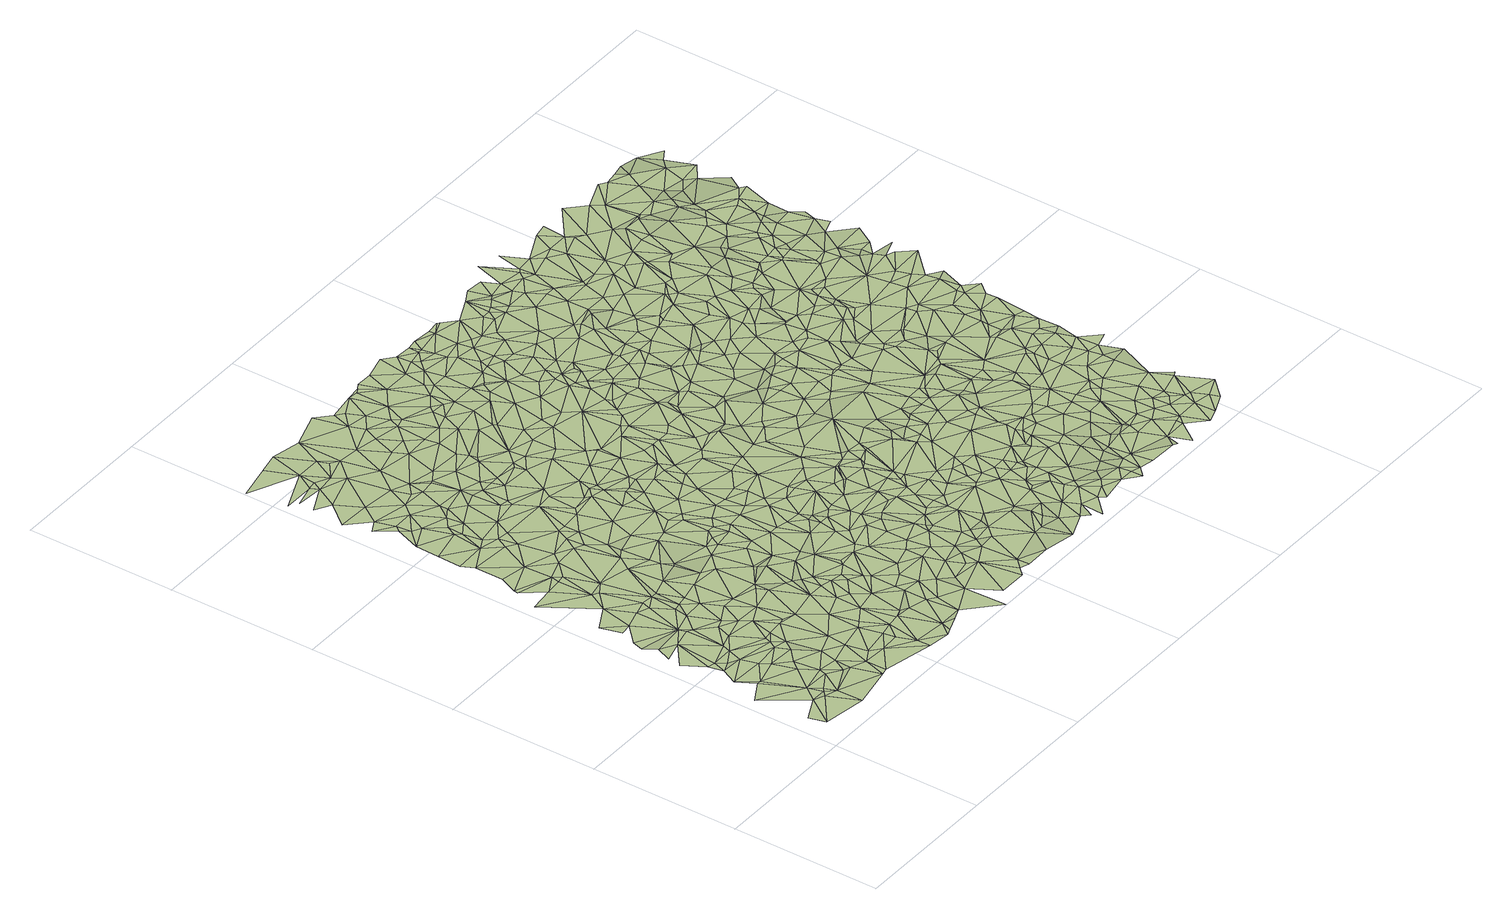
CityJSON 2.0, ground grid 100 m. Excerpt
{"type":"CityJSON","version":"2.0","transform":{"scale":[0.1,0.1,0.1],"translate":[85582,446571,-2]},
"CityObjects":{
"terrain1":{"type":"TINRelief","geometry":[{"type":"CompositeSurface","lod":"2","boundaries":[[[0,1,2]],[[3,0,2]],[[3,2,4]],[[5,6,0]],[[5,7,6]],[[7,8,9]],[[10,0,3]],[[10,5,0]],[[5,8,7]],[[11,3,4]],[[10,3,11]],[[12,9,8]],[[13,5,10]],[[14,15,9]],[[13,10,11]],[[15,16,17]],[[5,18,8]],[[15,19,16]],[[20,21,17]],[[12,14,9]],[[22,5,13]],[[14,19,15]],[[20,17,16]],[[22,13,11]],[[23,20,24]],[[25,12,8]],[[25,8,18]],[[26,11,4]],[[19,27,16]],[[28,18,5]],[[22,28,5]],[[14,27,19]],[[22,11,29]],[[30,31,24]],[[30,32,31]],[[33,20,16]],[[33,16,27]],[[34,25,18]],[[30,24,20]],[[35,29,11]],[[36,37,38]],[[28,34,18]],[[35,11,26]],[[39,14,12]],[[22,29,28]],[[25,39,12]],[[30,37,32]],[[40,27,14]],[[41,20,33]],[[42,25,34]],[[43,28,29]],[[37,44,38]],[[41,30,20]],[[45,33,27]],[[28,46,34]],[[42,39,25]],[[39,40,14]],[[35,43,29]],[[47,41,33]],[[43,46,28]],[[35,26,48]],[[49,37,30]],[[46,42,34]],[[47,30,41]],[[50,45,27]],[[40,50,27]],[[35,48,43]],[[48,26,51]],[[47,33,52]],[[49,44,37]],[[52,33,45]],[[53,39,42]],[[54,55,44]],[[53,40,39]],[[56,30,47]],[[46,53,42]],[[54,57,55]],[[58,49,30]],[[43,48,59]],[[43,59,46]],[[60,50,40]],[[47,52,61]],[[53,60,40]],[[48,51,62]],[[49,63,44]],[[64,65,66]],[[67,30,56]],[[56,47,61]],[[67,58,30]],[[68,52,45]],[[50,69,45]],[[64,66,57]],[[46,70,53]],[[71,59,48]],[[72,54,44]],[[58,63,49]],[[72,44,63]],[[71,48,62]],[[60,69,50]],[[68,45,69]],[[68,61,52]],[[59,70,46]],[[73,57,54]],[[74,75,65]],[[53,76,60]],[[73,64,57]],[[70,76,53]],[[77,62,51]],[[67,56,78]],[[58,79,63]],[[64,74,65]],[[67,79,58]],[[80,56,61]],[[76,69,60]],[[74,81,75]],[[72,63,79]],[[82,54,72]],[[83,73,54]],[[78,56,80]],[[84,61,68]],[[67,78,79]],[[71,85,59]],[[83,54,82]],[[83,64,73]],[[71,62,86]],[[82,72,79]],[[87,88,81]],[[59,85,70]],[[76,89,69]],[[84,80,61]],[[68,69,90]],[[91,88,87]],[[78,92,79]],[[93,78,80]],[[70,94,76]],[[93,92,78]],[[84,68,90]],[[89,90,69]],[[71,86,85]],[[77,95,62]],[[76,94,89]],[[96,64,83]],[[62,95,97]],[[62,97,86]],[[74,98,81]],[[96,74,64]],[[96,83,82]],[[99,100,91]],[[101,80,84]],[[102,82,79]],[[70,85,103]],[[70,103,94]],[[98,87,81]],[[89,94,90]],[[102,79,92]],[[93,104,92]],[[105,93,80]],[[101,84,90]],[[99,91,87]],[[106,100,107]],[[105,80,101]],[[108,95,77]],[[109,97,95]],[[109,86,97]],[[110,107,100]],[[111,106,112]],[[96,113,74]],[[109,85,86]],[[105,104,93]],[[102,92,104]],[[111,112,114]],[[110,100,99]],[[85,115,103]],[[106,107,112]],[[109,115,85]],[[74,116,98]],[[117,96,82]],[[113,116,74]],[[94,118,90]],[[101,90,119]],[[120,82,102]],[[114,121,122]],[[123,99,87]],[[123,87,124]],[[125,87,98]],[[124,87,125]],[[126,109,95]],[[94,103,127]],[[108,128,95]],[[129,103,115]],[[122,121,130]],[[131,112,107]],[[117,82,120]],[[109,129,115]],[[131,114,112]],[[117,113,96]],[[119,90,118]],[[131,107,110]],[[132,110,99]],[[116,125,98]],[[105,133,104]],[[132,99,123]],[[126,95,128]],[[94,127,118]],[[105,101,134]],[[102,104,135]],[[101,119,136]],[[137,123,124]],[[138,109,126]],[[138,129,109]],[[108,139,128]],[[140,130,141]],[[129,142,103]],[[116,143,125]],[[132,123,137]],[[144,110,132]],[[101,136,134]],[[133,145,104]],[[103,142,127]],[[104,145,135]],[[120,102,146]],[[131,110,144]],[[147,121,114]],[[148,124,125]],[[119,118,136]],[[147,114,131]],[[102,135,146]],[[105,134,133]],[[149,116,113]],[[117,150,113]],[[138,126,151]],[[138,151,129]],[[144,132,137]],[[139,152,128]],[[153,154,141]],[[137,124,148]],[[155,117,120]],[[136,118,156]],[[148,125,143]],[[126,128,157]],[[127,156,118]],[[158,159,153]],[[149,143,116]],[[126,157,151]],[[133,160,145]],[[120,146,161]],[[155,150,117]],[[149,113,150]],[[145,160,135]],[[162,142,129]],[[155,120,163]],[[164,130,121]],[[151,165,129]],[[142,166,127]],[[163,120,161]],[[131,144,167]],[[127,168,156]],[[158,169,170]],[[144,137,171]],[[152,172,128]],[[162,129,165]],[[147,131,167]],[[164,141,130]],[[173,153,141]],[[134,136,174]],[[127,175,168]],[[133,176,160]],[[147,177,121]],[[178,157,128]],[[166,175,127]],[[155,179,150]],[[180,136,156]],[[133,134,176]],[[146,135,181]],[[155,163,179]],[[181,135,160]],[[144,171,167]],[[162,182,142]],[[183,137,148]],[[142,182,166]],[[173,158,153]],[[161,146,181]],[[178,128,172]],[[151,157,184]],[[183,171,137]],[[185,174,136]],[[149,150,179]],[[180,156,168]],[[180,185,136]],[[173,141,186]],[[163,161,187]],[[177,164,121]],[[151,184,165]],[[148,143,188]],[[166,189,175]],[[176,134,174]],[[162,165,190]],[[191,147,167]],[[149,188,143]],[[192,177,147]],[[173,186,158]],[[149,179,193]],[[186,141,164]],[[166,182,189]],[[178,184,157]],[[162,190,182]],[[192,147,191]],[[160,176,194]],[[187,161,181]],[[168,175,195]],[[181,160,194]],[[183,148,196]],[[178,172,197]],[[163,198,179]],[[158,199,169]],[[200,167,171]],[[180,168,195]],[[175,189,195]],[[184,201,165]],[[182,202,189]],[[149,193,188]],[[163,187,198]],[[196,148,203]],[[185,204,174]],[[183,200,171]],[[165,205,190]],[[193,179,206]],[[192,207,177]],[[182,190,202]],[[180,204,185]],[[208,158,186]],[[209,176,174]],[[210,165,201]],[[191,167,200]],[[203,148,188]],[[192,191,207]],[[211,197,172]],[[210,205,165]],[[212,183,196]],[[208,199,158]],[[178,197,213]],[[177,214,164]],[[176,215,194]],[[178,213,184]],[[187,181,216]],[[217,186,164]],[[205,202,190]],[[206,179,198]],[[180,195,204]],[[209,174,204]],[[218,189,202]],[[219,211,172]],[[216,181,194]],[[209,215,176]],[[193,206,188]],[[212,200,183]],[[184,213,201]],[[177,207,214]],[[220,208,186]],[[196,203,221]],[[222,207,191]],[[189,223,195]],[[220,186,217]],[[222,191,200]],[[205,218,202]],[[215,224,194]],[[210,201,225]],[[212,196,226]],[[218,223,189]],[[226,196,221]],[[214,217,164]],[[213,225,201]],[[227,213,197]],[[228,207,222]],[[227,197,211]],[[204,195,229]],[[212,226,200]],[[216,194,230]],[[220,217,208]],[[206,231,188]],[[228,222,200]],[[209,204,232]],[[209,232,215]],[[224,230,194]],[[187,216,233]],[[187,233,198]],[[208,234,199]],[[229,195,223]],[[210,235,205]],[[228,236,207]],[[221,203,237]],[[203,188,237]],[[215,238,224]],[[188,231,239]],[[200,226,240]],[[226,221,241]],[[218,242,223]],[[205,235,218]],[[243,210,225]],[[217,234,208]],[[206,198,244]],[[215,232,238]],[[228,200,245]],[[246,216,230]],[[206,244,231]],[[247,214,207]],[[248,227,211]],[[249,204,229]],[[224,238,230]],[[250,216,246]],[[249,232,204]],[[214,251,217]],[[218,235,242]],[[237,188,239]],[[233,216,250]],[[245,200,240]],[[221,237,241]],[[226,252,240]],[[243,235,210]],[[226,241,252]],[[235,223,242]],[[231,253,239]],[[233,254,198]],[[228,245,236]],[[255,225,213]],[[236,247,207]],[[254,244,198]],[[230,238,256]],[[227,255,213]],[[251,234,217]],[[246,230,256]],[[232,257,238]],[[244,253,231]],[[229,223,258]],[[252,259,240]],[[214,260,251]],[[252,241,259]],[[261,262,211]],[[243,225,255]],[[257,256,238]],[[263,227,248]],[[250,246,264]],[[249,257,232]],[[262,248,211]],[[235,265,223]],[[233,250,264]],[[247,260,214]],[[246,256,266]],[[249,229,258]],[[257,266,256]],[[243,267,235]],[[246,266,264]],[[233,268,254]],[[245,240,269]],[[270,239,253]],[[237,239,270]],[[263,255,227]],[[240,259,269]],[[241,237,271]],[[244,272,253]],[[254,273,244]],[[236,245,274]],[[241,275,259]],[[276,223,265]],[[276,258,223]],[[277,263,248]],[[267,265,235]],[[249,278,257]],[[279,262,261]],[[280,267,243]],[[280,243,255]],[[251,281,234]],[[233,264,282]],[[254,268,283]],[[249,258,284]],[[257,278,266]],[[277,248,262]],[[244,273,272]],[[251,260,285]],[[254,283,273]],[[272,270,253]],[[233,286,268]],[[249,284,278]],[[241,271,275]],[[236,287,247]],[[264,266,288]],[[245,269,289]],[[247,290,260]],[[233,282,286]],[[273,291,272]],[[269,259,292]],[[284,258,293]],[[245,289,274]],[[292,259,275]],[[236,274,287]],[[288,266,278]],[[282,264,288]],[[268,286,283]],[[272,291,270]],[[263,294,255]],[[251,285,295]],[[285,260,290]],[[277,296,263]],[[273,283,297]],[[281,298,234]],[[294,280,255]],[[280,299,267]],[[279,300,262]],[[301,276,265]],[[267,302,265]],[[237,270,303]],[[271,237,303]],[[251,295,281]],[[277,262,296]],[[286,297,283]],[[304,293,258]],[[305,258,276]],[[289,269,306]],[[292,275,271]],[[307,278,284]],[[247,308,290]],[[307,284,293]],[[273,309,291]],[[305,304,258]],[[288,278,310]],[[294,299,280]],[[263,311,294]],[[247,287,308]],[[263,296,311]],[[302,301,265]],[[273,297,309]],[[299,312,267]],[[313,262,300]],[[286,314,297]],[[306,269,315]],[[291,316,270]],[[292,271,317]],[[269,292,315]],[[312,302,267]],[[318,293,304]],[[307,310,278]],[[282,319,286]],[[320,276,301]],[[282,288,321]],[[322,313,300]],[[323,296,262]],[[285,290,324]],[[288,310,325]],[[320,305,276]],[[307,293,318]],[[295,285,324]],[[323,262,313]],[[305,326,304]],[[309,297,314]],[[317,271,303]],[[321,288,325]],[[291,309,327]],[[318,304,326]],[[286,319,314]],[[308,324,290]],[[281,328,298]],[[289,329,274]],[[292,317,315]],[[323,311,296]],[[303,270,316]],[[330,299,294]],[[291,327,316]],[[320,326,305]],[[331,289,306]],[[282,321,332]],[[295,333,281]],[[282,332,319]],[[330,294,311]],[[274,329,287]],[[307,334,310]],[[335,325,310]],[[281,336,328]],[[337,301,302]],[[338,308,287]],[[339,320,301]],[[340,312,299]],[[322,341,313]],[[295,324,342]],[[331,306,315]],[[343,326,320]],[[281,333,336]],[[312,344,302]],[[345,307,318]],[[323,346,311]],[[347,321,325]],[[334,335,310]],[[295,342,333]],[[338,324,308]],[[339,301,337]],[[330,340,299]],[[323,313,348]],[[317,303,349]],[[345,334,307]],[[347,325,335]],[[330,311,350]],[[351,309,314]],[[317,352,315]],[[331,329,289]],[[346,350,311]],[[340,344,312]],[[353,318,326]],[[329,338,287]],[[339,343,320]],[[337,302,344]],[[309,354,327]],[[332,355,319]],[[351,314,319]],[[356,332,321]],[[303,316,357]],[[342,324,358]],[[327,354,316]],[[323,348,346]],[[338,358,324]],[[353,326,343]],[[317,349,352]],[[328,336,359]],[[353,345,318]],[[330,360,340]],[[349,303,357]],[[339,361,343]],[[356,355,332]],[[362,360,330]],[[362,330,350]],[[363,337,344]],[[351,319,355]],[[340,363,344]],[[333,359,336]],[[351,354,309]],[[364,313,341]],[[365,333,342]],[[364,348,313]],[[346,366,350]],[[367,321,347]],[[345,368,334]],[[357,316,369]],[[316,354,369]],[[365,342,358]],[[331,315,370]],[[356,321,367]],[[371,335,334]],[[372,315,352]],[[353,343,361]],[[346,348,373]],[[329,374,338]],[[360,375,340]],[[338,376,358]],[[347,335,371]],[[346,373,366]],[[362,375,360]],[[356,377,355]],[[340,375,363]],[[378,361,339]],[[379,370,315]],[[365,359,333]],[[379,315,372]],[[377,351,355]],[[380,337,363]],[[381,368,345]],[[381,345,353]],[[368,371,334]],[[382,339,337]],[[338,374,376]],[[362,350,383]],[[357,369,384]],[[354,384,369]],[[353,361,378]],[[365,358,385]],[[350,366,383]],[[331,386,329]],[[364,373,348]],[[367,347,371]],[[387,349,357]],[[352,349,387]],[[388,354,351]],[[376,385,358]],[[373,389,366]],[[390,377,356]],[[362,383,375]],[[329,386,374]],[[375,391,363]],[[378,339,382]],[[365,392,359]],[[393,364,341]],[[331,370,386]],[[390,356,367]],[[380,382,337]],[[372,352,387]],[[383,366,389]],[[377,394,351]],[[395,368,381]],[[380,363,391]],[[395,381,353]],[[396,384,354]],[[374,397,376]],[[398,359,392]],[[399,353,378]],[[375,400,391]],[[401,389,373]],[[388,396,354]],[[394,388,351]],[[365,402,392]],[[375,403,400]],[[367,371,404]],[[376,397,385]],[[395,353,399]],[[365,385,405]],[[383,403,375]],[[390,367,404]],[[406,373,364]],[[393,407,364]],[[408,371,368]],[[409,357,384]],[[390,410,377]],[[374,386,411]],[[374,411,397]],[[379,412,370]],[[401,383,389]],[[402,398,392]],[[378,382,413]],[[395,408,368]],[[372,387,414]],[[380,391,382]],[[365,405,402]],[[379,372,415]],[[399,378,416]],[[377,417,394]],[[406,401,373]],[[403,418,400]],[[400,419,391]],[[405,385,397]],[[410,417,377]],[[420,404,371]],[[378,413,421]],[[370,412,386]],[[394,396,388]],[[409,387,357]],[[402,422,398]],[[423,364,407]],[[416,378,421]],[[400,418,419]],[[420,390,404]],[[424,384,396]],[[405,397,411]],[[372,414,415]],[[393,425,407]],[[382,391,426]],[[420,410,390]],[[423,406,364]],[[427,418,403]],[[395,399,428]],[[417,396,394]],[[386,412,411]],[[426,391,419]],[[379,415,412]],[[402,429,422]],[[430,414,387]],[[413,382,431]],[[427,419,418]],[[432,407,425]],[[423,407,432]],[[420,371,433]],[[409,384,424]],[[399,416,428]],[[408,433,371]],[[402,405,434]],[[395,428,408]],[[435,401,406]],[[401,436,383]],[[436,403,383]],[[437,405,411]],[[417,438,396]],[[431,382,426]],[[393,439,425]],[[416,421,440]],[[413,441,421]],[[410,442,417]],[[424,396,438]],[[409,430,387]],[[423,435,406]],[[436,427,403]],[[434,405,437]],[[412,443,411]],[[402,444,429]],[[427,445,419]],[[413,431,441]],[[417,446,438]],[[402,434,444]],[[445,426,419]],[[435,436,401]],[[428,416,440]],[[442,446,417]],[[437,411,443]],[[447,410,420]],[[448,431,426]],[[449,432,425]],[[423,432,449]],[[428,433,408]],[[450,415,414]],[[450,414,430]],[[440,421,441]],[[410,451,442]],[[415,452,412]],[[423,449,435]],[[453,420,433]],[[454,448,426]],[[424,438,455]],[[412,452,443]],[[456,445,427]],[[457,438,446]],[[458,431,448]],[[454,426,445]],[[442,457,446]],[[436,456,427]],[[409,424,455]],[[425,439,459]],[[447,451,410]],[[447,420,453]],[[458,441,431]],[[428,440,460]],[[434,437,461]],[[428,460,433]],[[449,425,459]],[[458,448,454]],[[437,443,462]],[[434,461,444]],[[444,463,429]],[[464,440,441]],[[465,443,452]],[[449,466,435]],[[458,467,441]],[[468,469,439]],[[453,433,470]],[[471,452,415]],[[464,460,440]],[[437,462,461]],[[409,455,472]],[[464,441,467]],[[473,433,460]],[[465,474,443]],[[450,471,415]],[[459,439,469]],[[435,475,436]],[[436,476,456]],[[470,433,477]],[[478,454,445]],[[456,478,445]],[[479,430,409]],[[451,480,442]],[[442,480,457]],[[473,477,433]],[[449,459,466]],[[471,465,452]],[[455,438,481]],[[457,481,438]],[[435,466,475]],[[479,450,430]],[[444,461,482]],[[476,483,456]],[[484,409,472]],[[485,462,443]],[[486,467,458]],[[485,443,474]],[[487,460,464]],[[447,488,451]],[[444,489,463]],[[447,453,490]],[[487,473,460]],[[471,474,465]],[[491,453,470]],[[436,475,476]],[[486,464,467]],[[456,492,478]],[[493,494,469]],[[444,482,489]],[[483,492,456]],[[472,455,481]],[[488,480,451]],[[495,482,461]],[[484,496,409]],[[497,471,450]],[[487,464,486]],[[498,461,462]],[[491,490,453]],[[458,454,499]],[[500,486,458]],[[476,501,483]],[[471,485,474]],[[484,472,502]],[[459,469,503]],[[504,470,477]],[[447,490,488]],[[466,459,505]],[[480,481,457]],[[476,475,501]],[[479,409,496]],[[506,507,466]],[[466,507,475]],[[478,499,454]],[[498,495,461]],[[508,502,472]],[[497,450,509]],[[510,462,485]],[[504,491,470]],[[506,466,505]],[[469,494,503]],[[509,450,479]],[[483,511,492]],[[512,489,482]],[[495,512,482]],[[513,487,486]],[[514,505,459]],[[483,501,511]],[[500,458,515]],[[514,459,503]],[[497,516,471]],[[471,517,485]],[[508,472,481]],[[478,492,518]],[[510,498,462]],[[473,519,477]],[[513,486,500]],[[506,505,507]],[[475,520,501]],[[488,521,480]],[[522,490,491]],[[523,475,507]],[[524,484,502]],[[487,519,473]],[[480,525,481]],[[480,526,525]],[[527,512,495]],[[528,489,512]],[[498,527,495]],[[494,529,530]],[[511,518,492]],[[521,526,480]],[[516,531,471]],[[523,520,475]],[[532,485,517]],[[533,479,496]],[[534,488,490]],[[471,531,517]],[[524,496,484]],[[515,458,499]],[[503,494,530]],[[510,485,532]],[[524,502,508]],[[535,516,497]],[[504,477,519]],[[505,536,507]],[[513,500,515]],[[501,537,511]],[[535,497,509]],[[513,519,487]],[[514,503,538]],[[527,539,512]],[[528,512,539]],[[533,496,540]],[[478,518,541]],[[520,537,501]],[[542,479,533]],[[542,509,479]],[[514,536,505]],[[523,507,543]],[[508,481,544]],[[522,491,545]],[[545,491,504]],[[534,521,488]],[[514,538,536]],[[546,490,522]],[[481,525,547]],[[524,540,496]],[[526,547,525]],[[478,541,499]],[[537,518,511]],[[536,548,507]],[[507,548,543]],[[549,528,539]],[[523,550,520]],[[532,517,551]],[[542,535,509]],[[529,552,530]],[[538,503,553]],[[503,530,553]],[[524,508,544]],[[554,527,498]],[[555,526,521]],[[551,517,531]],[[510,554,498]],[[544,481,547]],[[556,533,540]],[[510,532,557]],[[520,550,537]],[[542,533,556]],[[523,543,558]],[[513,515,559]],[[523,558,550]],[[535,560,516]],[[560,531,516]],[[546,534,490]],[[524,561,540]],[[527,562,539]],[[555,547,526]],[[538,563,536]],[[557,532,551]],[[513,559,519]],[[546,522,545]],[[564,543,548]],[[515,499,565]],[[545,504,566]],[[553,530,552]],[[558,543,564]],[[562,549,539]],[[510,557,554]],[[542,567,535]],[[536,563,548]],[[568,521,534]],[[524,544,569]],[[570,542,556]],[[538,553,571]],[[566,504,519]],[[572,551,531]],[[515,565,573]],[[568,555,521]],[[540,561,574]],[[524,569,561]],[[556,540,574]],[[554,562,527]],[[544,547,569]],[[559,515,573]],[[538,571,563]],[[499,575,565]],[[570,576,542]],[[560,572,531]],[[541,575,499]],[[567,560,535]],[[537,550,577]],[[537,578,518]],[[558,577,550]],[[542,576,567]],[[570,556,576]],[[558,564,577]],[[541,518,578]],[[579,549,562]],[[580,573,565]],[[581,547,555]],[[582,554,557]],[[556,574,576]],[[583,553,552]],[[564,548,584]],[[580,565,575]],[[585,557,551]],[[559,573,586]],[[559,586,519]],[[568,581,555]],[[585,551,572]],[[583,571,553]],[[548,563,584]],[[587,561,569]],[[546,545,588]],[[545,566,588]],[[589,568,534]],[[587,574,561]],[[546,589,534]],[[541,590,575]],[[591,592,552]],[[593,569,547]],[[586,573,580]],[[594,582,557]],[[560,595,572]],[[596,563,571]],[[537,577,578]],[[583,552,592]],[[564,597,577]],[[567,595,560]],[[566,519,598]],[[593,547,581]],[[594,557,585]],[[580,575,590]],[[564,584,597]],[[599,579,562]],[[554,600,562]],[[601,576,574]],[[596,571,583]],[[595,585,572]],[[582,600,554]],[[602,581,568]],[[591,603,592]],[[586,580,604]],[[541,605,590]],[[606,587,569]],[[546,588,607]],[[541,578,605]],[[583,592,603]],[[546,608,589]],[[602,568,589]],[[566,598,588]],[[609,567,576]],[[599,562,610]],[[587,611,574]],[[606,569,593]],[[597,612,577]],[[580,590,604]],[[546,607,608]],[[563,613,584]],[[596,614,563]],[[519,586,615]],[[594,600,582]],[[567,616,595]],[[594,585,617]],[[601,574,611]],[[600,610,562]],[[596,583,618]],[[583,603,618]],[[614,613,563]],[[586,604,619]],[[620,593,581]],[[612,621,577]],[[604,590,622]],[[598,519,615]],[[597,623,612]],[[601,609,576]],[[584,623,597]],[[606,593,624]],[[577,625,578]],[[609,616,567]],[[595,626,585]],[[627,581,602]],[[596,618,628]],[[629,607,588]],[[620,581,627]],[[617,585,626]],[[588,598,630]],[[619,604,622]],[[620,624,593]],[[631,618,603]],[[594,617,632]],[[633,587,606]],[[613,623,584]],[[596,628,614]],[[608,607,629]],[[633,611,587]],[[586,619,615]],[[608,634,589]],[[605,635,590]],[[631,603,636]],[[594,637,600]],[[622,590,635]],[[577,621,625]],[[638,606,624]],[[623,639,612]],[[595,616,626]],[[639,621,612]],[[605,578,640]],[[602,589,641]],[[642,601,611]],[[594,632,637]],[[643,628,618]],[[629,588,644]],[[643,618,631]],[[644,588,630]],[[608,629,634]],[[638,633,606]],[[578,625,645]],[[627,602,646]],[[619,622,647]],[[614,648,613]],[[648,623,613]],[[598,615,630]],[[578,645,640]],[[642,611,633]],[[589,634,641]],[[622,635,647]],[[620,649,624]],[[650,614,628]],[[602,641,646]],[[605,651,635]],[[652,617,626]],[[652,632,617]],[[638,624,649]],[[601,653,609]],[[623,654,639]],[[643,650,628]],[[605,640,651]],[[650,648,614]],[[620,627,649]],[[655,631,636]],[[642,653,601]],[[648,654,623]],[[619,656,615]],[[657,626,616]],[[619,647,656]],[[609,657,616]],[[639,658,621]],[[637,659,600]],[[658,625,621]],[[632,660,637]],[[627,646,661]],[[662,643,631]],[[638,663,633]],[[658,645,625]],[[629,664,634]],[[630,615,665]],[[666,647,635]],[[642,633,663]],[[667,640,645]],[[629,644,664]],[[644,630,668]],[[654,658,639]],[[652,660,632]],[[643,669,650]],[[627,670,649]],[[641,634,671]],[[627,661,670]],[[656,647,666]],[[638,649,663]],[[637,660,659]],[[667,651,640]],[[658,667,645]],[[615,656,665]],[[641,672,646]],[[653,673,609]],[[673,657,609]],[[630,665,668]],[[674,635,651]],[[662,669,643]],[[650,675,648]],[[664,671,634]],[[676,653,642]],[[646,672,661]],[[652,677,660]],[[662,631,678]],[[666,635,674]],[[652,626,679]],[[655,680,631]],[[681,654,648]],[[657,679,626]],[[642,663,682]],[[677,659,660]],[[644,668,664]],[[676,642,682]],[[683,658,654]],[[684,656,666]],[[678,631,680]],[[667,674,651]],[[669,675,650]],[[684,665,656]],[[685,677,652]],[[649,670,686]],[[675,681,648]],[[641,671,687]],[[677,688,659]],[[681,683,654]],[[664,689,671]],[[670,661,690]],[[641,687,672]],[[664,668,691]],[[668,665,692]],[[693,684,666]],[[658,694,667]],[[685,652,679]],[[685,688,677]],[[663,649,695]],[[653,696,673]],[[655,697,680]],[[662,698,669]],[[676,696,653]],[[699,666,674]],[[693,666,699]],[[686,670,690]],[[683,694,658]],[[673,700,657]],[[668,692,691]],[[682,663,695]],[[667,701,674]],[[669,698,675]],[[687,671,689]],[[702,659,688]],[[661,672,703]],[[662,678,704]],[[692,665,705]],[[706,659,702]],[[676,682,707]],[[662,704,698]],[[708,665,684]],[[681,709,683]],[[710,649,686]],[[690,661,703]],[[664,691,711]],[[699,674,712]],[[664,711,689]],[[713,691,692]],[[657,714,679]],[[709,694,683]],[[673,696,700]],[[715,688,685]],[[701,712,674]],[[693,708,684]],[[675,716,681]],[[705,665,708]],[[717,685,679]],[[713,692,705]],[[695,649,710]],[[682,695,707]],[[698,716,675]],[[676,718,696]],[[704,719,698]],[[657,700,714]],[[715,702,688]],[[720,701,667]],[[678,680,721]],[[687,689,711]],[[676,707,722]],[[710,686,690]],[[723,693,699]],[[713,711,691]],[[694,720,667]],[[687,724,672]],[[678,721,704]],[[676,722,718]],[[725,726,680]],[[717,715,685]],[[727,706,702]],[[672,724,703]],[[681,728,709]],[[699,712,729]],[[713,705,730]],[[716,728,681]],[[704,731,719]],[[729,712,701]],[[723,708,693]],[[696,718,700]],[[717,679,732]],[[679,714,732]],[[698,719,733]],[[715,734,702]],[[707,695,735]],[[723,699,729]],[[687,711,736]],[[680,737,721]],[[727,702,734]],[[698,733,716]],[[695,710,738]],[[704,721,731]],[[680,726,737]],[[709,739,694]],[[735,695,738]],[[687,736,724]],[[722,707,735]],[[690,703,740]],[[741,729,701]],[[742,711,713]],[[719,731,733]],[[709,728,739]],[[742,713,730]],[[716,733,728]],[[743,705,708]],[[744,714,700]],[[718,744,700]],[[710,690,740]],[[745,701,720]],[[743,730,705]],[[741,701,745]],[[694,739,720]],[[717,746,715]],[[717,732,747]],[[748,703,724]],[[732,714,747]],[[749,708,723]],[[750,736,711]],[[715,746,734]],[[722,751,718]],[[721,737,752]],[[753,731,721]],[[741,754,729]],[[749,723,729]],[[752,737,726]],[[728,733,755]],[[756,738,710]],[[717,747,746]],[[742,750,711]],[[728,755,739]],[[735,738,756]],[[749,729,754]],[[753,721,752]],[[740,703,748]],[[757,752,726]],[[745,720,758]],[[758,720,739]],[[759,733,731]],[[749,760,708]],[[722,735,761]],[[718,751,744]],[[742,730,762]],[[736,763,724]],[[747,714,764]],[[741,765,754]],[[744,764,714]],[[748,724,766]],[[753,759,731]],[[767,762,730]],[[743,767,730]],[[710,740,768]],[[756,710,768]],[[746,769,734]],[[770,743,708]],[[749,754,765]],[[771,736,750]],[[755,733,772]],[[741,745,773]],[[734,769,774]],[[763,766,724]],[[745,758,773]],[[760,775,708]],[[776,753,752]],[[741,773,765]],[[722,761,751]],[[747,777,746]],[[742,771,750]],[[758,739,778]],[[770,708,775]],[[771,763,736]],[[759,779,733]],[[755,780,739]],[[757,781,752]],[[735,756,761]],[[779,772,733]],[[782,762,767]],[[747,764,783]],[[784,759,753]],[[747,783,777]],[[777,769,746]],[[773,758,778]],[[785,767,743]],[[776,784,753]],[[749,765,786]],[[755,772,780]],[[776,752,781]],[[749,786,760]],[[774,769,787]],[[788,748,766]],[[785,743,770]],[[788,740,748]],[[789,768,740]],[[757,790,781]],[[777,787,769]],[[756,768,789]],[[763,791,766]],[[786,765,773]],[[744,751,792]],[[742,762,793]],[[744,792,764]],[[779,780,772]],[[794,782,767]],[[760,795,775]],[[794,767,785]],[[742,793,771]],[[759,796,779]],[[776,797,784]],[[751,761,798]],[[799,766,791]],[[784,796,759]],[[756,800,761]],[[785,770,801]],[[782,793,762]],[[739,802,778]],[[803,763,771]],[[783,764,804]],[[756,805,800]],[[770,775,801]],[[788,766,799]],[[780,802,739]],[[756,789,805]],[[777,806,787]],[[776,781,807]],[[803,791,763]],[[760,808,795]],[[809,789,740]],[[786,808,760]],[[776,807,797]],[[809,740,788]],[[779,810,780]],[[751,798,792]],[[777,783,811]],[[797,812,784]],[[773,778,813]],[[796,810,779]],[[795,808,775]],[[781,790,814]],[[784,812,796]],[[786,773,813]],[[815,787,806]],[[764,792,804]],[[816,803,771]],[[785,801,817]],[[794,818,782]],[[798,761,819]],[[819,761,800]],[[799,791,820]],[[801,775,821]],[[797,807,812]],[[794,785,817]],[[803,820,791]],[[777,811,806]],[[805,789,809]],[[816,771,793]],[[781,822,807]],[[819,800,805]],[[782,818,793]],[[808,821,775]],[[814,790,823]],[[781,814,822]],[[810,824,780]],[[783,804,825]],[[826,778,802]],[[786,827,808]],[[824,802,780]],[[828,788,799]],[[829,778,826]],[[829,813,778]],[[830,801,821]],[[809,788,831]],[[811,783,825]],[[817,801,830]],[[798,832,792]],[[812,833,796]],[[796,833,810]],[[834,819,805]],[[786,813,835]],[[812,807,836]],[[828,799,820]],[[816,837,803]],[[808,827,821]],[[804,792,838]],[[807,822,836]],[[798,819,839]],[[786,840,827]],[[828,831,788]],[[841,805,809]],[[811,842,806]],[[786,835,843]],[[810,844,824]],[[816,793,845]],[[814,846,822]],[[798,839,832]],[[803,847,820]],[[786,843,840]],[[812,836,833]],[[804,838,825]],[[841,834,805]],[[818,848,793]],[[829,835,813]],[[814,823,846]],[[794,849,818]],[[838,792,832]],[[794,817,850]],[[810,833,844]],[[841,809,831]],[[816,845,837]],[[811,825,842]],[[824,851,802]],[[826,802,852]],[[853,828,820]],[[834,839,819]],[[829,826,854]],[[837,847,803]],[[836,822,846]],[[830,821,855]],[[793,848,845]],[[856,831,828]],[[817,830,850]],[[806,842,857]],[[829,854,835]],[[818,858,848]],[[859,821,827]],[[853,820,847]],[[824,844,860]],[[836,861,833]],[[854,826,852]],[[856,828,853]],[[818,849,858]],[[802,851,852]],[[862,831,856]],[[824,860,851]],[[794,850,849]],[[834,863,839]],[[845,864,837]],[[841,831,865]],[[840,866,827]],[[865,831,862]],[[841,867,834]],[[845,848,868]],[[869,838,832]],[[834,867,863]],[[868,848,858]],[[825,870,842]],[[843,835,871]],[[862,856,853]],[[872,825,838]],[[854,873,835]],[[837,864,847]],[[874,840,843]],[[830,855,850]],[[839,869,832]],[[845,868,864]],[[859,855,821]],[[868,858,849]],[[833,875,844]],[[871,835,873]],[[870,857,842]],[[839,863,869]],[[876,840,874]],[[866,877,827]],[[874,843,871]],[[844,875,860]],[[878,841,865]],[[860,879,851]],[[876,866,840]],[[872,870,825]],[[859,827,877]],[[862,853,880]],[[864,881,847]],[[878,867,841]],[[854,852,882]],[[868,883,864]],[[853,847,880]],[[884,852,851]],[[885,863,867]],[[872,838,886]],[[864,883,881]],[[854,882,873]],[[865,862,887]],[[860,875,879]],[[885,869,863]],[[884,851,879]],[[850,855,888]],[[889,857,870]],[[890,838,869]],[[882,852,884]],[[871,873,891]],[[887,862,880]],[[888,855,859]],[[847,881,892]],[[878,865,893]],[[872,886,870]],[[873,882,891]],[[876,874,894]],[[874,871,894]],[[890,886,838]],[[876,895,866]],[[883,892,881]],[[868,849,896]],[[878,897,867]],[[893,865,887]],[[898,849,850]],[[885,899,869]],[[866,895,877]],[[885,867,897]],[[884,879,900]],[[859,877,901]],[[888,859,901]],[[868,896,883]],[[871,891,902]],[[903,882,884]],[[880,847,904]],[[903,891,882]],[[898,850,888]],[[876,894,895]],[[887,880,905]],[[878,893,897]],[[901,877,895]],[[871,902,894]],[[906,847,892]],[[907,869,899]],[[893,887,905]],[[902,891,903]],[[886,908,870]],[[898,909,849]],[[885,910,899]],[[883,896,892]],[[890,869,907]],[[905,880,904]],[[885,897,910]],[[849,909,896]],[[888,901,911]],[[904,847,906]],[[893,905,912]],[[913,897,893]],[[914,894,902]],[[901,895,915]],[[907,899,910]],[[894,916,895]],[[913,893,912]],[[905,904,917]],[[912,905,917]],[[898,888,918]],[[890,919,886]],[[914,916,894]],[[901,915,911]],[[888,911,918]],[[917,904,920]],[[915,895,921]],[[913,922,897]],[[897,923,910]],[[916,921,895]],[[886,919,908]],[[896,924,892]],[[907,910,925]],[[906,892,924]],[[890,907,926]],[[927,920,904]],[[927,904,906]],[[898,928,909]],[[913,912,922]],[[929,917,920]],[[896,909,930]],[[912,917,931]],[[932,911,915]],[[933,920,927]],[[910,923,925]],[[897,922,934]],[[926,907,925]],[[928,930,909]],[[929,920,933]],[[897,934,923]],[[898,935,928]],[[898,918,935]],[[927,906,936]],[[929,931,917]],[[890,926,937]],[[912,931,922]],[[918,911,932]],[[890,937,919]],[[915,921,938]],[[932,915,938]],[[936,906,924]],[[933,927,936]],[[896,939,924]],[[940,929,933]],[[926,925,941]],[[896,930,942]],[[925,923,943]],[[941,925,943]],[[896,944,939]],[[918,932,945]],[[926,941,937]],[[940,946,929]],[[946,931,929]],[[918,945,935]],[[947,922,931]],[[896,942,944]],[[948,934,922]],[[936,924,949]],[[934,950,923]],[[947,948,922]],[[949,924,939]],[[940,933,951]],[[933,936,951]],[[947,931,946]],[[943,923,952]],[[928,953,930]],[[935,953,928]],[[941,943,954]],[[948,950,934]],[[941,954,937]],[[940,951,946]],[[942,930,955]],[[949,939,956]],[[950,952,923]],[[944,956,939]],[[937,957,919]],[[936,949,958]],[[947,946,959]],[[947,959,948]],[[943,952,954]],[[930,953,955]],[[948,960,950]],[[936,958,951]],[[949,956,961]],[[946,951,962]],[[944,961,956]],[[960,952,950]],[[959,946,962]],[[942,963,944]],[[937,954,964]],[[959,965,948]],[[948,966,960]],[[937,967,957]],[[960,968,952]],[[954,952,969]],[[968,969,952]],[[958,949,970]],[[949,961,970]],[[937,964,967]],[[959,962,971]],[[948,965,966]],[[972,962,951]],[[972,951,958]],[[959,971,965]],[[973,954,969]],[[960,974,968]],[[973,964,954]],[[971,962,975]],[[976,969,968]],[[966,974,960]],[[972,958,977]],[[972,975,962]],[[973,969,976]],[[978,965,971]],[[966,965,974]],[[978,971,975]],[[964,979,967]],[[978,974,965]],[[972,980,975]],[[981,967,979]],[[974,982,968]],[[976,968,983]],[[973,976,984]],[[973,985,964]],[[982,983,968]],[[981,979,986]],[[978,987,974]],[[964,985,979]],[[976,983,984]],[[973,984,985]],[[974,987,982]],[[986,979,988]],[[982,989,983]],[[985,988,979]],[[984,983,990]],[[984,990,985]],[[991,988,985]],[[991,985,990]],[[991,992,988]]]}]}
},
"vertices":[
[279,360,15],[117,280,17],[148,170,19],[350,330,13],[442,130,14],[352,460,15],[75,630,17],[219,710,18],[244,710,17],[154,830,18],[383,360,14],[435,300,14],[383,820,19],[405,380,13],[348,930,19],[208,940,17],[238,1030,16],[186,1040,17],[470,610,15],[277,970,16],[261,1310,17],[101,1180,18],[523,450,16],[117,1270,17],[160,1370,14],[420,760,17],[718,180,16],[383,1030,16],[538,500,15],[617,390,14],[379,1390,16],[117,1460,8],[122,1520,19],[405,1090,15],[515,670,17],[660,370,16],[165,1630,18],[242,1640,18],[126,1770,18],[561,840,16],[592,890,18],[394,1340,17],[599,750,19],[666,480,16],[291,1860,19],[502,1120,15],[692,600,17],[426,1320,18],[764,330,14],[373,1680,18],[606,930,18],[762,190,17],[537,1220,17],[647,820,16],[362,1990,19],[77,2190,17],[518,1430,17],[241,2210,19],[454,1650,18],[818,520,17],[662,940,18],[596,1240,17],[923,320,16],[472,1710,18],[367,2280,18],[135,2380,17],[128,2350,18],[536,1520,14],[654,1160,15],[696,1090,18],[833,650,17],[851,380,16],[408,1970,17],[352,2220,19],[359,2470,18],[188,2500,17],[769,950,18],[1103,120,15],[584,1530,15],[550,1700,19],[661,1440,17],[190,2690,16],[484,2020,18],[407,2230,19],[725,1310,17],[1002,560,18],[1040,410,14],[356,2780,18],[148,2770,18],[813,960,17],[822,1150,17],[154,2930,17],[593,1700,17],[652,1540,17],[895,930,16],[1100,210,16],[507,2330,18],[1052,330,17],[453,2670,17],[381,2980,18],[157,3090,18],[807,1310,18],[690,1970,19],[1008,770,16],[718,1740,15],[790,1570,18],[223,3260,16],[260,3200,16],[1247,100,17],[1136,430,14],[324,3170,15],[128,3380,18],[250,3300,15],[563,2400,17],[214,3430,14],[1049,590,19],[519,2630,18],[670,2340,19],[996,1190,20],[967,1260,17],[757,2070,16],[296,3550,17],[81,3560,16],[409,2940,18],[433,2820,17],[494,2750,15],[1228,440,16],[1099,970,18],[1321,190,14],[1165,660,17],[207,3720,18],[387,3300,16],[414,3050,18],[904,1610,16],[988,1560,18],[845,1850,17],[999,1290,16],[500,3000,16],[1219,440,15],[1298,120,16],[103,3780,17],[289,3870,15],[1166,830,17],[571,2740,18],[487,3110,17],[882,1780,8],[835,1920,18],[454,3380,16],[626,2850,18],[761,2510,18],[725,2430,17],[1277,460,16],[1399,160,17],[262,3920,15],[107,3880,17],[732,2310,20],[1108,1150,19],[1328,430,19],[331,4040,16],[49,3920,17],[899,1790,8],[820,2110,16],[1239,790,16],[813,2200,20],[464,3800,17],[1317,690,16],[1207,970,18],[559,3210,17],[1145,1130,19],[249,4240,16],[8,4190,16],[565,3160,15],[1475,190,17],[320,3930,16],[1135,1400,16],[1194,1100,16],[1082,1660,17],[516,3530,16],[1455,400,16],[818,2410,18],[1179,1340,18],[1019,1990,18],[1282,950,18],[660,3080,17],[1452,550,16],[1143,1380,15],[415,3880,18],[969,2150,16],[887,2740,18],[1251,1060,17],[1348,880,17],[611,3370,18],[552,3410,18],[816,2510,18],[1133,1730,18],[1315,1230,19],[764,2930,18],[1505,360,16],[1013,2310,19],[388,4270,16],[751,3200,19],[1453,620,15],[1367,940,17],[812,2880,18],[1282,1370,18],[1432,830,16],[953,2520,18],[631,3480,16],[497,4040,16],[1252,1530,17],[1455,790,16],[1668,280,17],[756,3120,15],[1573,540,16],[638,3690,17],[1187,1690,17],[1101,2010,17],[577,3930,19],[1449,990,17],[1683,0,16],[523,3970,18],[827,2920,18],[712,3380,18],[1434,1180,16],[1220,1750,18],[1561,670,14],[828,3100,16],[1649,470,18],[732,3390,17],[1406,1260,20],[1263,1810,16],[994,2560,17],[1329,1550,18],[1240,2170,18],[585,4230,17],[1585,1010,17],[810,3440,17],[1043,2820,18],[1330,1710,18],[999,2750,18],[885,3160,17],[938,3020,18],[1472,1020,18],[1640,740,17],[1143,2550,18],[884,3330,18],[1268,1990,17],[866,3650,17],[1727,390,14],[1461,1510,15],[1214,2060,16],[724,3920,17],[915,3100,17],[1109,2580,17],[1170,2350,20],[1783,660,16],[1310,1810,17],[1389,1740,18],[1588,1320,19],[974,3100,17],[820,3740,18],[1785,90,17],[1926,370,17],[1822,530,17],[1309,2030,18],[1650,1050,18],[1383,1870,14],[1681,970,16],[1265,2330,17],[1040,3280,18],[1226,2700,18],[1134,3010,17],[1199,2610,17],[1234,2530,19],[1028,3430,17],[1113,3080,17],[1686,1210,18],[1871,420,15],[1495,1750,19],[1971,90,16],[1780,780,16],[880,4090,18],[1414,2130,17],[1297,2420,19],[1520,1510,17],[874,3890,17],[1352,2330,16],[1052,3570,17],[1491,1920,15],[1058,3360,16],[949,3750,17],[1251,2590,18],[1143,3110,18],[1600,1490,18],[1883,680,16],[916,3990,17],[1941,500,14],[1333,2420,21],[827,4310,15],[1858,830,17],[2018,140,16],[1739,1150,18],[1842,1100,17],[1306,2950,18],[1684,1400,22],[1708,1330,17],[1066,3310,18],[1667,1670,17],[1035,3660,16],[1423,2490,18],[1582,1780,19],[1975,570,17],[1859,970,16],[2077,200,15],[1425,2440,18],[1226,3200,17],[1384,2740,17],[1238,3090,18],[1700,1480,19],[1493,2360,17],[1778,1330,16],[1563,2100,15],[2085,120,14],[2059,440,17],[1048,3860,18],[1570,1910,18],[1733,1410,20],[1422,2610,19],[920,4220,16],[1230,3560,18],[2008,780,14],[1291,3460,19],[1552,2200,16],[1024,4070,16],[1707,1730,18],[1708,1850,19],[976,4180,17],[1912,1190,17],[1178,3660,15],[1899,1260,17],[2016,890,16],[2263,130,7],[1074,3930,17],[1837,1370,17],[1941,1070,16],[1784,1630,19],[2100,510,14],[1684,1930,17],[2174,450,17],[1400,2990,17],[2109,620,16],[1629,2430,16],[1394,3150,17],[1937,1530,19],[1547,2640,16],[1594,2360,17],[1640,2240,17],[1484,2840,16],[1117,3880,17],[1113,4250,16],[2044,830,14],[1887,1380,16],[2060,790,16],[1988,1100,20],[2349,270,16],[1171,4020,17],[2153,590,14],[1816,2040,18],[1882,1690,17],[1528,2790,18],[1376,3420,19],[1878,1900,16],[1442,3250,18],[2236,520,18],[1280,3690,17],[2121,890,15],[1281,3780,17],[1672,2340,16],[2002,1380,17],[1393,3400,17],[2111,1140,17],[1895,1650,18],[2146,1240,16],[2268,760,17],[1554,2780,17],[1314,3820,16],[1424,3590,18],[1567,3130,17],[1687,2570,16],[2261,590,14],[1818,2250,18],[2166,1120,16],[1174,4240,17],[2470,90,7],[1766,2560,16],[1996,1640,17],[1724,2760,17],[1375,3770,17],[1209,4260,17],[2065,1490,17],[2179,920,15],[2330,620,14],[1300,4120,18],[2268,830,16],[1877,2060,17],[1397,3880,20],[2444,510,11],[2415,270,16],[2079,1720,19],[1784,3080,18],[1881,2300,17],[1432,3730,18],[1561,3570,18],[2147,1300,17],[1583,3220,17],[1622,3440,18],[2122,1470,18],[1817,2560,16],[2265,930,15],[2250,1050,15],[1967,2070,17],[2142,1460,16],[1245,4280,18],[2509,410,17],[1803,2820,16],[2556,250,7],[2279,1130,18],[2337,910,15],[2197,1580,18],[1357,4280,18],[1705,3170,18],[2281,1270,19],[2511,330,17],[2163,1800,15],[1462,3970,18],[2492,520,12],[2512,810,17],[1495,3920,18],[1826,2780,17],[2644,160,7],[2214,1570,18],[2280,1440,18],[1957,2400,18],[1594,3730,19],[1489,4120,18],[2411,1070,16],[1899,2560,16],[2091,2330,17],[2319,1200,18],[2604,410,17],[1759,3360,17],[2039,2360,18],[1628,3620,19],[2104,2090,16],[2367,1210,19],[1888,2870,16],[2443,960,16],[1970,2600,15],[2354,1280,19],[2689,320,12],[2281,1590,17],[1576,4050,18],[1601,3920,19],[1516,4320,19],[2342,1500,18],[1664,3690,19],[2671,530,17],[2322,1460,18],[2681,110,12],[2738,220,9],[2164,2050,18],[1776,3610,16],[1920,2930,17],[2325,1630,19],[1683,3700,18],[2657,740,15],[2549,830,17],[2255,1840,14],[2507,1080,17],[1950,3290,17],[2104,2600,15],[2109,2780,18],[1602,4160,18],[2571,910,16],[1960,3040,16],[1762,3770,17],[2433,1530,18],[2367,1610,17],[2171,2340,13],[1595,4260,17],[2212,2260,11],[2275,2140,17],[2578,1020,16],[2726,60,14],[2845,180,13],[1639,4120,18],[1995,3170,16],[1871,3450,18],[1763,4020,19],[2670,1340,17],[2451,1530,18],[2644,860,15],[1974,3000,17],[2863,330,14],[2376,1970,18],[2809,490,17],[2713,550,16],[2730,610,15],[2078,2970,18],[1953,3390,18],[1795,3970,18],[2648,1000,17],[1703,4180,17],[2464,1600,16],[2829,410,15],[2608,1470,19],[1870,3570,18],[1823,3780,17],[2677,1080,16],[2566,1860,21],[2730,830,17],[2263,2480,17],[2310,2180,16],[2763,740,17],[2109,3100,18],[2147,2730,15],[2147,2660,15],[1749,4100,18],[1706,4250,19],[2879,140,12],[2942,220,13],[1921,3730,19],[1844,3840,16],[1989,3270,17],[2351,2470,18],[1992,3490,17],[2869,550,17],[2758,990,19],[2891,380,15],[1733,4180,18],[2044,3230,18],[2720,1270,18],[2016,3390,16],[2844,680,17],[2161,2950,17],[2466,2050,18],[2458,2280,17],[2267,2740,15],[2869,630,17],[1774,4260,20],[2812,830,19],[1930,3810,17],[3065,170,12],[2998,270,11],[1903,4050,18],[2307,2700,15],[2103,3310,17],[1923,3950,18],[2843,750,17],[2609,1670,16],[2054,3620,15],[2148,3120,18],[1908,4210,18],[2984,490,16],[2869,730,17],[2648,1420,17],[2553,1980,15],[2101,3490,18],[2375,2500,16],[2240,3000,16],[2098,3360,18],[3051,340,7],[2011,3730,17],[2668,1520,21],[2194,3210,19],[2740,1360,18],[2141,3400,18],[2952,870,16],[2940,1150,18],[1902,4250,19],[2758,1480,15],[2384,2740,17],[1983,4010,18],[3152,250,12],[3069,690,16],[2091,3850,16],[2709,1650,19],[2316,3130,18],[2625,2110,19],[2552,2390,11],[2847,1390,18],[3166,90,11],[3162,170,12],[2420,2910,18],[2045,3980,18],[2167,3680,17],[3146,380,6],[3022,780,15],[2713,1990,15],[1994,4260,19],[2092,4170,18],[2339,3260,17],[2553,2550,18],[3223,150,11],[2827,1500,17],[2926,1310,18],[2382,3060,16],[2621,2270,17],[2597,2340,17],[2355,3510,18],[2007,4250,19],[2352,3220,17],[3023,820,14],[3140,670,16],[3193,550,12],[2878,1870,21],[2268,3630,17],[2125,3930,18],[3235,280,12],[2873,1600,20],[2488,2870,16],[3101,950,14],[2870,1530,15],[3109,840,15],[2442,2920,17],[3108,1020,16],[2278,3740,17],[2552,2810,17],[3238,420,6],[2709,2260,18],[2781,2030,16],[3295,270,13],[2218,4010,18],[2467,3160,17],[2710,2400,17],[2990,1420,17],[3321,130,12],[2200,4080,18],[2471,3100,16],[3120,910,15],[3087,1220,16],[2738,2470,12],[2464,3260,17],[3285,420,8],[2817,2140,17],[3100,1070,17],[2628,2610,17],[2984,1530,15],[3220,690,17],[2643,2930,15],[3305,560,6],[3092,1280,15],[2312,4000,18],[2473,3490,17],[3226,890,13],[3505,120,16],[3000,1630,17],[2441,3610,19],[3224,980,13],[2266,4250,19],[2262,4080,18],[2710,2730,18],[3420,440,11],[2579,3160,18],[2857,2320,17],[2975,1890,18],[3059,1530,16],[3153,1240,16],[2918,2120,14],[3392,480,6],[2661,2870,16],[2799,2440,17],[2781,2670,17],[2474,3580,18],[3179,1410,20],[3413,640,13],[2523,3440,16],[2301,4100,18],[3497,360,12],[2457,3890,18],[3560,200,10],[3383,810,18],[2600,3270,19],[3280,960,11],[3100,1630,16],[2374,4020,20],[2713,2900,20],[2896,2510,14],[2365,4140,20],[2879,2440,16],[2787,2860,18],[2962,2140,14],[2983,2120,15],[3125,1610,15],[3367,1020,13],[2711,3200,17],[2586,3590,23],[3539,110,13],[3506,480,10],[3172,1500,18],[2615,3630,18],[3255,1340,15],[2395,4160,18],[2859,2800,17],[3522,440,12],[3083,1950,18],[2356,4300,16],[2699,3350,19],[3223,1680,15],[3392,930,13],[2845,3050,18],[3000,2410,17],[3235,1410,16],[3027,2130,15],[2612,3780,16],[2501,4090,19],[3494,700,15],[2529,4020,18],[2693,3510,19],[3524,470,11],[3467,1110,14],[3646,370,10],[2714,3380,19],[3271,1640,17],[2963,2690,14],[3618,60,9],[3714,200,11],[2471,4290,19],[3508,840,17],[3349,1440,16],[3115,2120,14],[3635,470,12],[2594,3910,19],[3612,710,12],[2521,4180,19],[2806,3260,18],[3047,2490,16],[3721,250,10],[2782,3220,18],[3543,1020,12],[3023,2920,17],[3414,1330,17],[3170,2330,17],[3288,2020,17],[2761,3630,17],[3476,1240,17],[2639,4110,18],[2664,3910,18],[3026,2830,17],[3368,1670,16],[3124,2440,17],[2851,3550,17],[3766,260,10],[3739,420,11],[3380,1440,15],[3582,860,17],[2940,3260,18],[3832,90,12],[3497,1130,13],[3735,560,11],[3398,1710,16],[2992,3360,18],[3212,2270,15],[3163,2630,13],[2800,3780,18],[3463,1440,14],[3060,2770,17],[3255,2160,19],[2980,3030,16],[2674,4160,19],[3357,1980,16],[3179,2490,17],[3676,830,16],[3551,1270,17],[2586,4390,18],[3438,1810,15],[3820,370,11],[2715,4080,17],[3632,1140,11],[3718,780,14],[3738,880,16],[3915,260,12],[3270,2200,14],[2814,3810,17],[3817,490,11],[3334,2050,17],[3549,1490,14],[2702,4180,18],[3158,2880,16],[3075,3120,18],[3925,120,11],[3188,2640,13],[2979,3710,17],[3392,2380,15],[3392,2180,15],[3460,1760,15],[3864,620,11],[3888,420,12],[2940,3530,18],[3196,2830,17],[3000,3340,18],[3433,1970,17],[3779,1100,12],[3269,2620,16],[2911,3800,18],[3045,3300,19],[2814,4190,20],[3948,350,12],[3557,1770,16],[3146,3110,16],[3802,830,16],[2875,4120,21],[3905,470,12],[3735,1330,16],[4033,240,12],[2735,4350,19],[3332,2560,16],[3504,2050,16],[3430,2330,14],[3081,3420,18],[3248,2790,10],[3539,1890,21],[3985,340,12],[4056,180,12],[3842,970,17],[2986,4050,18],[3770,1190,12],[3623,1770,17],[3312,2900,16],[3766,1290,15],[3519,2040,16],[3245,3070,17],[3081,3710,18],[4006,650,12],[3137,3410,18],[3772,1360,17],[4060,510,17],[3405,2590,16],[3059,3830,17],[3169,3630,19],[3743,1590,15],[3284,3270,18],[2962,4150,19],[3772,1560,14],[3986,880,13],[3477,2510,18],[4169,300,15],[3486,2760,13],[3501,2430,15],[3604,2340,16],[3691,2150,17],[3964,1050,18],[3943,1150,14],[3396,2870,15],[3864,1310,14],[3705,2080,17],[3341,2980,17],[3024,4290,19],[3523,2390,16],[3774,2010,15],[3988,960,16],[4094,530,15],[3376,3010,18],[3187,3620,19],[3495,2630,16],[3356,3140,17],[3840,1720,19],[3262,3520,21],[3528,2530,15],[3222,3750,20],[3108,4150,18],[3883,1540,17],[3136,4100,19],[3916,1410,16],[3846,1580,14],[4113,900,7],[3839,1670,17],[3841,1840,15],[3363,3290,18],[4047,1040,16],[3483,3020,17],[3523,2700,16],[4005,1310,13],[3581,2650,17],[4039,1190,13],[3335,3550,20],[3200,4060,18],[3501,3060,18],[3762,2110,17],[3119,4310,21],[3331,3970,18],[3980,1410,16],[3652,2690,18],[3479,3280,25],[4002,1600,15],[3934,1790,15],[3821,2520,15],[3460,3480,23],[3862,2260,16],[3340,3770,23],[4151,1070,16],[3876,1950,17],[4060,1470,14],[4065,1330,16],[3656,3000,19],[3558,3090,17],[3752,2800,18],[3375,3910,23],[3319,4320,23],[3843,2370,16],[3404,3760,24],[4003,2010,17],[3566,3320,20],[3544,3360,21],[4070,1580,16],[4013,1960,17],[4083,1780,17],[3638,3090,20],[4041,2160,14],[3437,4210,23],[3678,3010,19],[4080,1860,16],[3648,3390,25],[3565,3740,35],[3878,2740,19],[3492,3900,25],[3506,3920,25],[3768,2840,19],[3983,2320,15],[3726,3100,20],[3952,2410,16],[3748,3230,23],[4057,2020,17],[3767,3020,19],[3661,3540,28],[4022,2250,14],[3866,2850,20],[3494,4140,23],[4145,1940,12],[3945,2660,23],[3793,3070,22],[3533,3920,26],[4039,2540,19],[3564,3870,25],[4006,2610,20],[4108,2180,22],[3813,3180,24],[3786,3270,25],[3742,3460,29],[3934,2810,21],[3724,3590,29],[3929,3030,22],[3720,3780,27],[4189,2420,18],[3681,3930,26],[4100,2520,18],[4006,2690,19],[3635,4290,21],[4011,2950,29],[3879,3310,26],[3776,3630,31],[4091,2690,20],[3925,3230,25],[4173,2590,10],[3762,4090,21],[3929,3390,32],[3921,3510,34],[3684,4260,20],[3789,3720,31],[3754,3860,29],[4164,2820,23],[3930,3330,30],[4083,3080,27],[3808,3950,15],[3977,3540,36],[4049,3240,25],[3871,3860,16],[4117,2990,26],[4046,3380,32],[3814,4200,22],[4105,3160,28],[3767,4270,21],[4061,3600,36],[4014,3860,22],[3954,3920,21],[3995,4070,19],[3857,4290,16],[4100,3570,36],[3984,4270,11],[4127,3700,29],[4121,3940,19],[4054,4130,13],[4133,4180,10]
]}
